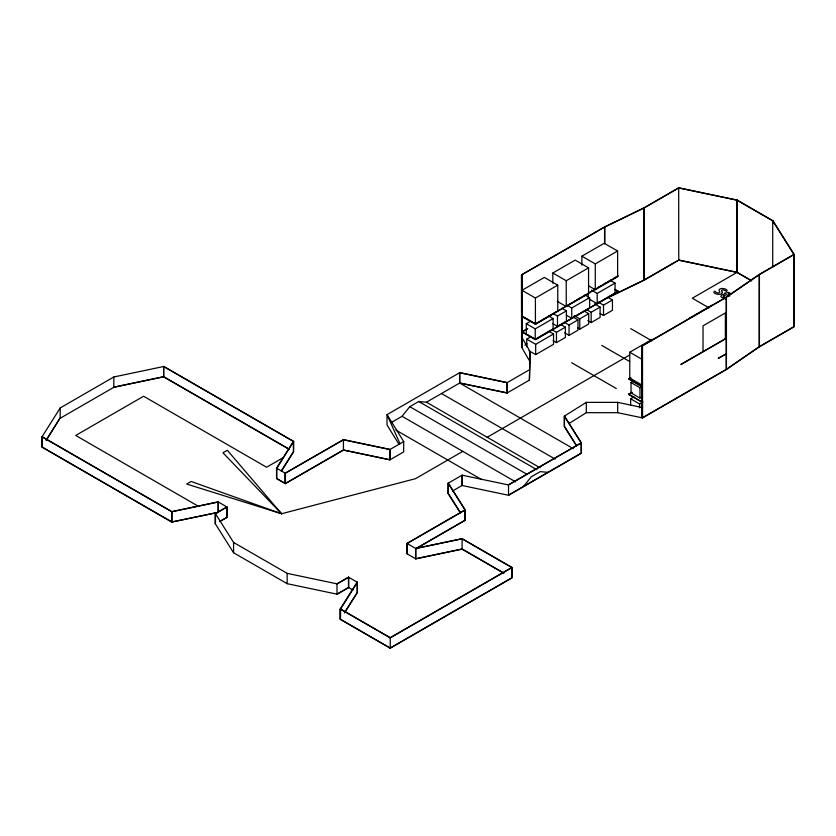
<?xml version="1.0" encoding="UTF-8"?>
<svg xmlns="http://www.w3.org/2000/svg" width="836" height="836" viewBox="0 0 836 836"><rect width="100%" height="100%" fill="white"/><g stroke="black" fill="none" stroke-linecap="round" stroke-linejoin="round"><path stroke-width="1.25" d="M218.311 512.322L171.798 522.092L41.8 447.041L41.8 436.716L171.798 511.778L218.311 501.997L218.311 512.322L171.861 521.925L42.093 446.999L42.093 436.685L60.213 407.937L113.821 376.984L163.616 366.523L293.384 441.45L276.538 468.17L285.264 473.197L285.264 483.511L343.408 449.946L390.088 459.758L390.088 449.434L343.408 439.631L285.264 473.197L285.254 483.521L276.737 478.6L276.737 468.285L293.676 441.408L163.678 366.356L163.678 376.67L289.151 449.12M642.497 417.739L726.233 369.397L759.224 346.7L793.907 326.677L793.907 254.447L772.715 220.84L736.976 200.201L678.759 187.964L644.075 207.997L604.752 227.037L521.539 274.877L521.612 347.222L521.539 274.877L604.585 226.932L643.908 207.882L678.686 187.797L737.112 200.076L772.934 220.756L794.2 254.489L794.2 326.709L759.412 346.794L726.421 369.502L642.497 417.948L641.943 417.624L641.943 345.404L642.361 417.875M391.321 422.493L402.053 416.297L409.786 406.672L418.721 401.51L426.464 402.2L459.748 382.982L459.748 372.668L387.026 414.646L403.725 441.565L403.642 451.931L390.088 459.758M459.748 382.982L507.243 392.899L507.243 382.585L459.57 372.563L459.633 383.045L507.055 393.014L529.407 380.108L530.16 351.695L521.612 336.898M529.407 380.108L530.16 351.695M46.534 439.527L60.067 418.052L46.116 440.614M281.251 471.002L293.384 451.764L293.384 441.45M281.481 471.076L293.676 451.722L293.676 441.408M503.22 572.702L462.12 548.97L415.607 558.751L415.607 548.426L462.12 538.656L512.102 567.519L512.102 577.833L390.224 648.203L340.242 619.34L340.242 609.026L357.171 582.169L357.171 592.484L345.049 611.712M219.659 521.591L227.026 517.348L227.026 507.024L215.458 513.701L233.578 542.449L287.166 573.36L336.96 583.831L348.497 577.164L357.369 582.284L340.534 608.984L340.534 619.298L390.224 647.994L511.747 577.833L511.747 567.519L462.057 538.823L415.805 548.541L406.933 543.421L406.933 553.745L415.805 558.866L462.057 549.147L503.847 573.266M340.242 619.34L340.336 608.869L390.224 637.68L511.747 567.519M344.568 612.892L357.369 592.599L357.369 582.284M523.524 486.427L531.268 476.802L540.202 471.65L547.935 472.34M642.361 345.916L726.421 297.271L759.412 274.574L794.2 254.489M793.907 254.447L759.224 274.48L725.69 297.501L725.063 298.985M576.662 445.703L564.478 426.37L564.478 416.046L586.318 402.367L617.668 402.367L642.56 407.592M568.846 423.633L586.318 412.681L617.668 412.681L642.56 417.916L642.497 345.519L726.233 297.177L726.233 369.397M527.61 328.517L522.019 331.777L535.479 339.479L618.212 291.283L614.847 289.36M522.019 316.51L535.479 324.211L571.26 303.165M573.496 301.859L581.323 297.302M583.559 295.996L585.796 294.7M588.032 293.394L595.859 288.838M598.095 287.532L601.45 285.578M603.686 284.271L605.922 282.976M608.159 281.669L611.503 279.715M613.739 278.409L618.212 275.807L535.479 324.211M527.61 328.726L522.019 331.986L535.479 339.688L618.212 291.283M552.826 283.32L552.826 273.006L575.158 260.111L588.565 267.854L588.565 293.645L566.223 306.54L557.288 301.378M581.877 265.19L581.877 256.161L604.219 243.266L617.616 250.999L617.616 276.8L595.284 289.695L588.575 285.828M557.758 285.139L544.351 277.406L522.019 290.301L535.416 298.034L557.758 285.139L557.758 310.929L535.416 323.835L522.019 316.092M552.826 273.006L566.223 280.75L588.565 267.854M581.877 256.161L595.284 263.904L617.616 250.999M283.331 457.564L266.579 467.24L143.614 396.243L75.7 435.451L198.665 506.449M548.635 315.977L553.098 318.558L553.098 328.882L535.228 339.197L526.293 334.034L526.293 323.72L530.766 321.139M526.293 323.72L535.228 328.882L553.098 318.558M553.024 313.469L557.487 316.05L566.432 310.887L566.432 321.212L557.487 326.364L553.024 323.783M567.278 305.412L571.74 307.993L589.61 297.668L589.61 307.993L571.74 318.307L566.16 315.078M285.264 473.197L343.471 439.799L389.889 449.549L403.725 441.565M591.606 290.196L597.197 293.426L615.066 283.111L615.066 293.426L597.197 303.74L589.38 299.225M526.743 346.877L526.743 339.144L531.215 336.563M521.539 347.107L530.16 362.009M524.904 345.163L527.15 343.868M389.889 449.549L389.889 459.863L343.471 450.113L285.442 483.616L285.442 473.301M608.054 297.48L643.908 280.112L678.686 260.027L737.112 272.296L751.668 280.697M608.221 297.585L644.075 280.217L678.759 260.195L736.976 272.431L751.491 280.812M526.743 339.144L535.677 344.307L553.547 333.982L553.547 344.307L535.677 354.621L528.979 350.754M551.99 329.729L556.452 332.31L565.397 327.148L565.397 337.462L556.452 342.624L553.108 340.691M564.572 322.466L569.044 325.037L577.979 319.885L577.979 330.199L569.044 335.361L564.572 332.78M574.196 315.621L579.776 318.84L588.711 313.678L588.711 324.002L579.776 329.154L577.551 327.869M586.705 309.686L591.167 312.267L600.102 307.105L600.102 317.429L591.167 322.581L587.812 320.648M597.918 301.921L603.508 305.14L612.443 299.988L612.443 310.302L603.508 315.465L600.154 313.531M459.633 372.731L507.055 382.7L529.407 369.784M642.058 385.124L629.769 378.029L629.769 352.238L652.111 339.343M689.637 318.098L711.969 305.203M462.789 451.367L415.461 478.694L281.565 513.743L186.679 484.044L191.141 481.463L281.596 513.774L222.951 452.788L227.329 450.259L281.565 513.743M487.2 437.27L629.612 355.049M460.239 512.771L448.117 493.543L448.117 483.229L462.256 475.067L462.256 485.382L452.548 490.993M642.194 396.745L639.958 398.04L631.023 392.878L631.023 382.564L634.378 380.62M448.117 493.543L448.315 483.114L465.244 509.97L465.244 520.285L416.056 548.688M631.023 382.564L639.958 387.716L642.194 386.431M681.016 364.308L726.233 338.235M681.016 364.517L726.233 338.444M630.637 405.241L630.637 398.793L633.991 396.86M630.637 398.793L639.571 403.955L642.926 402.022M406.933 543.421L464.952 509.929L448.117 483.229M576.401 445.703L564.279 426.485L564.279 416.161L581.114 442.871L508.507 484.786L508.57 495.267L462.057 485.497L462.057 475.182L508.57 484.953L581.407 442.902L564.478 416.046M337.023 583.998L348.675 577.268L348.675 587.583L337.023 594.312L336.96 583.831M465.244 509.97L407.111 543.525L407.111 553.85M352.928 590.038L348.497 587.478L336.96 594.145L287.166 583.685L233.578 552.763L215.458 524.026L215.458 513.701M415.858 548.594L464.952 520.253L464.952 509.929M508.507 495.1L581.114 453.185L581.114 442.871M508.57 495.267L581.407 453.227L581.407 442.902M512.102 567.519L390.224 637.878L340.242 609.026M219.419 521.539L227.026 517.348M641.954 402.147L628.609 394.373L631.943 392.262M628.609 394.373L631.985 392.439M718.364 358.216L726.233 353.712M718.364 358.425L726.233 353.921M641.943 386.472L628.662 378.865L630.898 377.6M728.511 296.299L729.713 295.944M163.678 376.67L114.25 387.058L60.213 418.251L60.213 407.937M288.869 449.162L163.616 376.837L113.821 387.298L113.821 376.984M42.093 436.685L171.861 511.601L218.112 501.882L227.026 507.024M641.943 345.404L642.497 345.519M641.943 407.31L642.497 407.425M614.847 289.57L618.212 291.492M522.019 316.301L535.479 324.002M709.053 307.888L692.302 298.222L736.976 272.431L736.976 200.201M610.593 280.53L615.066 283.111M607.971 297.407L612.443 299.988M585.148 295.087L589.61 297.668M594.521 303.886L600.102 307.105M630.731 328.632L651.934 340.869M584.249 311.107L588.711 313.678M561.959 308.306L566.432 310.887M573.506 317.304L577.979 319.885M629.769 352.238L642.058 359.334M601.711 345.383L629.612 361.486M560.925 324.567L565.397 327.148M549.085 331.401L553.547 333.982M571.657 362.74L616.289 388.51M459.633 383.045L573.235 448.639M441.481 393.526L555.135 459.089M426.464 402.2L540.066 467.794M418.721 401.51L536.827 469.696M409.786 406.672L526.764 474.211M402.053 416.297L515.655 481.881M396.024 430.164L481.515 479.519M285.494 483.647L276.538 478.485L276.538 468.17M628.609 394.164L641.954 401.938M521.612 274.992L522.019 347.462L522.019 275.232M628.662 378.865L641.943 386.671M448.315 493.428L460.5 512.771M398.991 444.376L387.026 424.97L387.026 414.646L400.005 443.77M772.934 220.756L772.934 223.337M772.715 220.84L772.715 267.269M759.412 274.574L759.412 346.794M759.224 274.48L759.224 346.7M737.112 200.076L737.112 272.296M726.421 297.271L726.421 369.502M725.376 338.737L725.376 312.946L703.034 325.841L703.034 351.632M678.686 187.797L678.759 260.195M644.075 207.997L644.075 280.217M643.908 207.882L643.908 280.112M639.958 387.716L639.958 398.04M639.571 403.955L639.571 407.822M617.668 402.367L617.668 412.681M604.752 227.037L604.752 243.725M604.585 226.932L604.585 243.704M603.508 305.14L603.508 315.465M597.197 293.426L597.197 303.74M595.284 263.904L595.284 289.695M591.167 312.267L591.167 322.581M588.262 293.426L588.262 298.588M586.318 402.367L586.318 412.681M579.776 318.84L579.776 329.154M571.74 307.993L571.74 318.307M569.044 325.037L569.044 335.361M566.223 280.75L566.223 306.54M557.487 316.05L557.487 326.364M556.452 332.31L556.452 342.624M535.677 344.307L535.677 354.621M535.416 298.034L535.416 323.835M535.228 328.882L535.228 339.406M507.055 382.7L507.055 393.014M462.12 538.656L462.057 549.147M415.805 548.541L415.805 558.866M390.224 637.68L390.224 648.203M348.497 577.164L348.497 587.478M343.408 439.631L343.471 450.113M287.166 573.36L287.166 583.685M233.578 542.449L233.578 552.763M226.869 517.254L226.869 506.94L215.165 513.67L215.165 523.984M218.112 501.882L218.112 512.207M171.861 511.601L171.861 521.925M171.798 511.778L171.798 522.092M163.616 366.523L163.616 376.837M723.339 296.101C726.129 297.397 721.729 298.431 720.872 296.602L721.374 295.244L725.167 293.676L724.593 293.07L726.808 293.008C727.916 291.2 732.336 293.645 728.438 293.948C731.897 294.732 727.56 296.393 726.808 294.617L723.339 296.101M722.419 292.433L722.21 292.955C720.622 296.372 710.401 292.809 714.885 291.179C716.285 293.791 721.99 293.582 718.939 290.186C719.995 286.497 730.016 289.601 726.317 291.482C724.843 289.538 719.347 288.859 722.419 292.433"/></g></svg>
